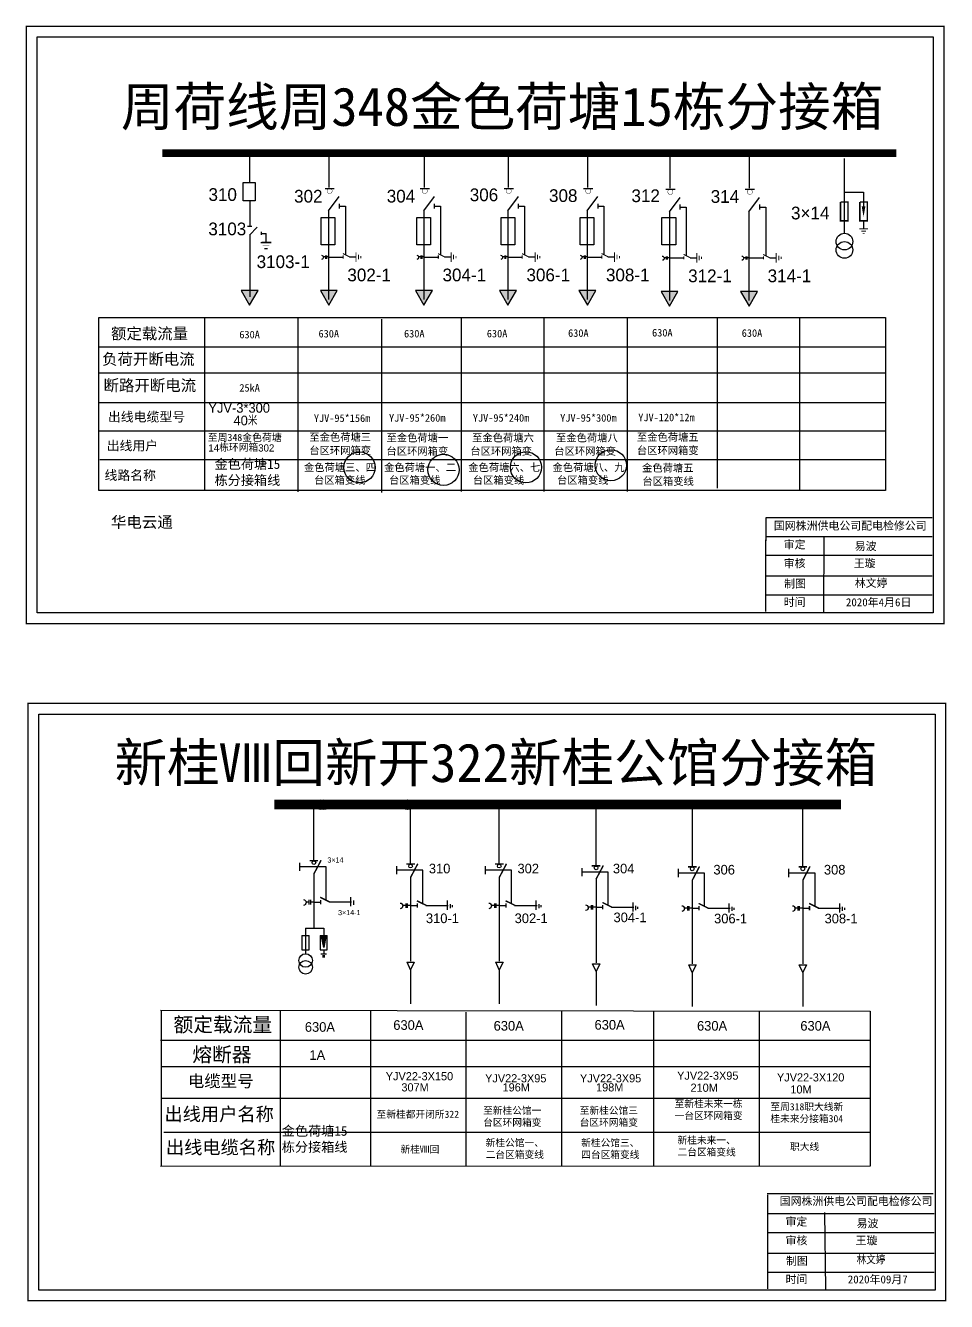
# Model space of a CAD drawing. Extents: x 444 to 1042, y -313 to -48.
# Drawn here: x 850.6 to 1041.6, y -312.9 to -48.2 of the extents above; entities that cross this region are included whole.
import ezdxf

# ---------------------------------------------------------------- set-up
doc = ezdxf.new("R2010")
doc.units = 0
doc.header["$LTSCALE"] = 5
doc.linetypes.add('ACAD_ISO02W100', pattern=[15, 12, -3])
doc.layers.get('0').update_dxf_attribs({"linetype": 'CONTINUOUS'})
doc.layers.add('1', color=7, linetype='CONTINUOUS')
doc.layers.add('2', color=7, linetype='CONTINUOUS')
doc.layers.add('MiniCADLayer', color=7, linetype='CONTINUOUS', lineweight=20)
doc.styles.add('hztxt_txtstyle_0.00_0_0', font='', dxfattribs={"bigfont": 'hztxt.shx'})
doc.styles.add('hztxt_txtstyle_1.07_0_0', font='', dxfattribs={"height": 1.069226, "bigfont": 'hztxt.shx'})
doc.styles.add('hztxt_txtstyle_1.48_0_0', font='', dxfattribs={"height": 1.476122, "bigfont": 'hztxt.shx'})
doc.styles.add('hztxt_txtstyle_1.50_0_0', font='', dxfattribs={"height": 1.5, "bigfont": 'hztxt.shx'})
doc.styles.add('hztxt_txtstyle_1.56_0_0', font='', dxfattribs={"height": 1.564529})
doc.styles.add('hztxt_txtstyle_1.66_0_0', font='', dxfattribs={"height": 1.660174, "bigfont": 'hztxt.shx'})
doc.styles.add('hztxt_txtstyle_1.69_0_0', font='', dxfattribs={"height": 1.694329, "bigfont": 'hztxt.shx'})
doc.styles.add('hztxt_txtstyle_1.96_0_0', font='', dxfattribs={"height": 1.955662})
doc.styles.add('hztxt_txtstyle_2.00_0_0', font='', dxfattribs={"height": 2, "bigfont": 'hztxt.shx'})
doc.styles.add('hztxt_txtstyle_2.35_0_0', font='', dxfattribs={"height": 2.346794})
doc.styles.add('hztxt_txtstyle_2.50_0_0', font='', dxfattribs={"height": 2.5})
doc.styles.add('hztxt_txtstyle_2.64_0_0', font='', dxfattribs={"height": 2.642543, "bigfont": 'hztxt.shx'})
doc.styles.add('hztxt_txtstyle_2.77_0_0', font='', dxfattribs={"height": 2.773073})
doc.styles.add('hztxt_txtstyle_200.00_0_0200', font='', dxfattribs={"height": 200, "bigfont": 'hztxt.shx'})
doc.styles.add('hztxt_txtstyle_3.00_0_0', font='', dxfattribs={"height": 3})
doc.styles.add('hztxt_txtstyle_4.64_0_0', font='', dxfattribs={"height": 4.641583, "bigfont": 'hztxt.shx'})
doc.styles.add('hztxt_txtstyle_8.00_0_0', font='', dxfattribs={"height": 8})
doc.styles.get('hztxt_txtstyle_0.00_0_0').set_extended_font_data('hztxt')
doc.styles.get('hztxt_txtstyle_1.07_0_0').set_extended_font_data('hztxt')
doc.styles.get('hztxt_txtstyle_1.48_0_0').set_extended_font_data('hztxt')
doc.styles.get('hztxt_txtstyle_1.50_0_0').set_extended_font_data('hztxt')
doc.styles.get('hztxt_txtstyle_1.56_0_0').set_extended_font_data('SimSun')
doc.styles.get('hztxt_txtstyle_1.66_0_0').set_extended_font_data('hztxt')
doc.styles.get('hztxt_txtstyle_1.69_0_0').set_extended_font_data('hztxt')
doc.styles.get('hztxt_txtstyle_1.96_0_0').set_extended_font_data('SimSun')
doc.styles.get('hztxt_txtstyle_2.00_0_0').set_extended_font_data('hztxt')
doc.styles.get('hztxt_txtstyle_2.35_0_0').set_extended_font_data('SimSun')
doc.styles.get('hztxt_txtstyle_2.50_0_0').set_extended_font_data('SimSun')
doc.styles.get('hztxt_txtstyle_2.64_0_0').set_extended_font_data('hztxt')
doc.styles.get('hztxt_txtstyle_2.77_0_0').set_extended_font_data('SimSun')
doc.styles.get('hztxt_txtstyle_200.00_0_0200').set_extended_font_data('hztxt')
doc.styles.get('hztxt_txtstyle_3.00_0_0').set_extended_font_data('SimSun')
doc.styles.get('hztxt_txtstyle_4.64_0_0').set_extended_font_data('hztxt')
doc.styles.get('hztxt_txtstyle_8.00_0_0').set_extended_font_data('SimSun')

# ---------------------------------------------------------------- blocks, each defined once
blk = doc.blocks.new('JD')
for points in [[(-2, 0.2), (-2, -0.2), (2, 0.2), (2, -0.2)], [(1, -1.2), (1, -0.8), (-1, -1.2), (-1, -0.8)], [(-0.5, -1.8), (-0.5, -2.2), (0.5, -1.8), (0.5, -2.2)]]:
    blk.add_trace(points)

msp = doc.modelspace()

# ---------------------------------------------------------------- hatches: boundary and pattern name
for points in [[(897.08, -106.27), (898.83, -103.23), (895.33, -103.23)], [(913.51, -106.27), (915.26, -103.23), (911.76, -103.23)], [(933.25, -106.27), (935, -103.23), (931.5, -103.23)], [(950.66, -106.27), (952.41, -103.23), (948.9, -103.23)], [(967.15, -106.27), (968.9, -103.23), (965.39, -103.23)], [(984.19, -106.45), (985.94, -103.41), (982.44, -103.41)], [(1000.68, -106.45), (1002.43, -103.41), (998.93, -103.41)]]:
    msp.add_hatch(color=7).paths.add_polyline_path(points)
at = {"linetype": 'Continuous'}
msp.add_hatch(color=256, dxfattribs=at).paths.add_polyline_path([(912.02, -237.2), (912.92, -237.2), (912.48, -239.46)])

# ---------------------------------------------------------------- linework, layer by layer
at = {"color": 7}
for p, q in [((897.11, -80.84), (897.11, -74.53)), ((913.6, -81.82), (913.6, -75.24)), ((933.34, -81.82), (933.34, -75.24)), ((950.75, -81.82), (950.75, -75.24)), ((967.24, -81.82), (967.24, -75.24)), ((984.29, -82), (984.29, -75.42)), ((1000.78, -82), (1000.78, -75.42)), ((896.67, -89.88), (897.57, -89.88)), ((897.05, -91.72), (898.66, -90.1))]:
    msp.add_line(p, q, dxfattribs=at)
for p, q in [((1020.44, -75.86), (1020.44, -91.42)), ((912.72, -82.04), (914.65, -82.04)), ((932.46, -82.04), (934.39, -82.04)), ((949.87, -82.04), (951.8, -82.04)), ((966.36, -82.04), (968.29, -82.04)), ((983.4, -82.22), (985.33, -82.22)), ((999.9, -82.22), (1001.82, -82.22)), ((1020.42, -82.85), (1024.43, -82.85)), ((1024.43, -82.85), (1024.43, -85.78)), ((915.65, -85.21), (915.65, -86.21)), ((915.68, -85.71), (916.96, -85.71)), ((916.96, -85.71), (916.96, -95.81)), ((935.39, -85.21), (935.39, -86.21)), ((935.42, -85.71), (936.7, -85.71)), ((936.7, -85.71), (936.7, -95.81)), ((952.8, -85.21), (952.8, -86.21)), ((952.82, -85.71), (954.1, -85.71)), ((954.1, -85.71), (954.1, -95.81)), ((969.29, -85.21), (969.29, -86.21)), ((969.32, -85.71), (970.59, -85.71)), ((970.59, -85.71), (970.59, -95.81)), ((986.34, -85.39), (986.34, -86.39)), ((986.36, -85.9), (987.64, -85.9)), ((987.64, -85.9), (987.64, -95.99)), ((1002.83, -85.39), (1002.83, -86.39)), ((1002.85, -85.9), (1004.13, -85.9)), ((1004.13, -85.9), (1004.13, -95.99)), ((1024.43, -88.86), (1024.43, -90.37)), ((899.45, -91.05), (899.45, -91.69)), ((899.47, -91.37), (900.52, -91.37)), ((900.53, -93.26), (900.53, -91.36)), ((899.42, -93.26), (900.59, -93.26)), ((899.45, -93.26), (901.52, -93.26)), ((901.52, -93.26), (899.61, -93.26)), ((900.8, -94.58), (900.14, -94.58)), ((900.25, -93.26), (900.8, -93.26)), ((913.56, -96.27), (916.49, -96.27)), ((917.79, -96.24), (919.13, -96.24)), ((933.3, -96.27), (936.23, -96.27)), ((937.53, -96.24), (938.87, -96.24)), ((950.71, -96.27), (953.64, -96.27)), ((954.93, -96.24), (956.28, -96.24)), ((967.2, -96.27), (970.13, -96.27)), ((971.42, -96.24), (972.77, -96.24)), ((984.25, -96.45), (987.18, -96.45)), ((988.47, -96.42), (989.82, -96.42)), ((1000.74, -96.45), (1003.67, -96.45)), ((1004.96, -96.42), (1006.31, -96.42)), ((910.35, -208.92), (910.35, -221.43)), ((930.41, -209.64), (930.41, -222.15)), ((948.81, -209.64), (948.81, -222.15)), ((968.89, -209.99), (968.89, -222.5)), ((988.85, -210.2), (988.85, -222.71)), ((1011.78, -210.2), (1011.78, -222.71)), ((910.41, -224.16), (910.41, -235.51)), ((930.47, -224.88), (930.47, -242.3)), ((948.87, -224.88), (948.87, -242.3)), ((968.95, -225.23), (968.95, -242.65)), ((988.91, -225.44), (988.91, -242.86)), ((1011.84, -225.44), (1011.84, -242.86)), ((910.41, -230.06), (911.8, -230.06)), ((913.61, -230.02), (918.24, -230.02)), ((930.47, -230.78), (931.86, -230.78)), ((933.67, -230.75), (938.3, -230.75)), ((948.87, -230.78), (950.25, -230.78)), ((952.06, -230.75), (956.7, -230.75)), ((968.95, -231.14), (970.33, -231.14)), ((972.14, -231.1), (976.78, -231.1)), ((988.91, -231.34), (990.3, -231.34)), ((992.1, -231.3), (996.74, -231.3)), ((1011.84, -231.34), (1013.22, -231.34)), ((1015.03, -231.3), (1019.66, -231.3)), ((908.68, -235.48), (908.68, -240.85)), ((907.94, -236.97), (909.43, -236.97)), ((909.43, -240), (909.43, -236.97)), ((911.69, -236.97), (913.18, -236.97)), ((911.69, -237.01), (911.69, -240)), ((913.18, -240), (913.18, -236.97)), ((907.94, -240), (909.43, -240)), ((911.69, -240), (913.18, -240)), ((929.72, -242.54), (931.25, -242.54)), ((930.47, -244.09), (929.74, -242.51)), ((931.25, -242.54), (930.47, -244.09)), ((948.12, -242.54), (949.65, -242.54)), ((948.86, -244.09), (948.14, -242.51)), ((949.65, -242.54), (948.86, -244.09)), ((968.2, -242.9), (969.73, -242.9)), ((968.94, -244.44), (968.22, -242.87)), ((969.73, -242.9), (968.94, -244.44)), ((988.16, -243.1), (989.69, -243.1)), ((988.91, -244.65), (988.18, -243.07)), ((989.69, -243.1), (988.91, -244.65)), ((1011.08, -243.1), (1012.61, -243.1)), ((1011.83, -244.65), (1011.1, -243.07)), ((1012.61, -243.1), (1011.83, -244.65)), ((930.47, -244.09), (930.47, -251.18)), ((948.86, -244.09), (948.86, -251.18)), ((968.94, -244.44), (968.94, -251.53)), ((988.91, -244.65), (988.91, -251.74)), ((1011.83, -244.65), (1011.83, -251.74)), ((878.63, -252.46), (1025.82, -252.66)), ((878.78, -284.93), (878.78, -252.46)), ((903.39, -252.66), (903.39, -284.91)), ((922.19, -252.66), (922.19, -284.9)), ((941.93, -252.9), (941.93, -284.89)), ((961.8, -252.66), (961.8, -284.88)), ((980.83, -252.66), (980.83, -284.87)), ((1002.77, -252.66), (1002.77, -284.86)), ((1025.82, -252.66), (1025.82, -284.85)), ((878.63, -258.71), (1025.82, -258.71)), ((878.92, -264.2), (1025.82, -264.2)), ((878.92, -270.73), (1025.82, -270.73)), ((1025.82, -277.86), (879.29, -277.86)), ((1025.82, -284.85), (878.63, -284.93))]:
    msp.add_line(p, q)
at = {"color": 0}
for p, q in [((897.13, -84.64), (897.13, -89.88)), ((913.47, -86.7), (913.47, -105.08)), ((933.21, -86.7), (933.21, -105.08)), ((950.62, -86.7), (950.62, -105.08)), ((967.11, -86.7), (967.11, -105.08)), ((984.16, -86.88), (984.16, -105.26)), ((1000.65, -86.88), (1000.65, -105.26)), ((897.13, -91.64), (897.13, -104.55)), ((887.75, -108.78), (887.75, -144.7)), ((907.07, -109.03), (907.07, -144.95)), ((865.92, -114.91), (873.22, -114.91)), ((873.14, -114.91), (888.07, -114.91)), ((885.13, -114.91), (1028.98, -114.91)), ((865.84, -120.28), (873.15, -120.28)), ((873.07, -120.28), (888, -120.28)), ((887.75, -120.28), (1028.98, -120.28)), ((865.71, -132.31), (873.02, -132.31)), ((872.94, -132.31), (887.87, -132.31)), ((887.62, -132.31), (1028.98, -132.31))]:
    msp.add_line(p, q, dxfattribs=at)
at = {"color": 7, "linetype": 'Continuous'}
for p, q in [((1004.17, -154.21), (1038.68, -154.21)), ((1016.17, -154.25), (1016.14, -169.89)), ((1004.17, -158.14), (1038.68, -158.14)), ((1004.17, -162.43), (1038.68, -162.43)), ((1004.17, -166.36), (1038.68, -166.36)), ((1004.54, -294.67), (1039.06, -294.67)), ((1016.32, -294.48), (1016.52, -310.35)), ((1004.54, -298.6), (1039.06, -298.6)), ((1004.54, -302.89), (1039.06, -302.89)), ((1004.54, -306.82), (1039.06, -306.82))]:
    msp.add_line(p, q, dxfattribs=at)
at = {"linetype": 'Continuous'}
for p, q in [((918.02, -229.04), (918.02, -230.94)), ((918.6, -229.75), (918.6, -230.63)), ((938.08, -229.77), (938.08, -231.67)), ((956.47, -229.77), (956.47, -231.67)), ((976.55, -230.12), (976.55, -232.02)), ((938.66, -230.47), (938.66, -231.35)), ((939.1, -230.72), (939.1, -231.13)), ((957.05, -230.47), (957.05, -231.35)), ((957.49, -230.72), (957.49, -231.13)), ((977.13, -230.83), (977.13, -231.71)), ((977.57, -231.08), (977.57, -231.49)), ((996.51, -230.33), (996.51, -232.23)), ((997.09, -231.03), (997.09, -231.91)), ((997.53, -231.28), (997.53, -231.69)), ((1019.44, -230.33), (1019.44, -232.23)), ((1020.02, -231.03), (1020.02, -231.91)), ((1020.46, -231.28), (1020.46, -231.69)), ((908.69, -235.5), (912.47, -235.5)), ((912.47, -235.5), (912.47, -238.6)), ((907.94, -236.97), (907.94, -240)), ((912.48, -239.46), (912.02, -237.2)), ((912.02, -237.2), (912.92, -237.2)), ((912.92, -237.2), (912.48, -239.46)), ((911.87, -240.81), (913, -240.81)), ((912.45, -240.06), (912.45, -240.82)), ((912.2, -241.14), (912.7, -241.14)), ((912.2, -241.41), (912.7, -241.41))]:
    msp.add_line(p, q, dxfattribs=at)
at = {"color": 7, "linetype": 'Continuous', "const_width": 0.277}
for points in [[(850.74, -48.39), (1041.09, -48.39), (1041.09, -172.33), (850.74, -172.33)], [(851.14, -188.83), (1041.5, -188.83), (1041.5, -312.77), (851.14, -312.77)]]:
    msp.add_lwpolyline(points, close=True, dxfattribs=at)
at = {"color": 7, "linetype": 'Continuous'}
for points in [[(852.98, -50.63), (1038.85, -50.63), (1038.85, -170.09), (852.98, -170.09)], [(853.38, -191.07), (1039.26, -191.07), (1039.26, -310.53), (853.38, -310.53)]]:
    msp.add_lwpolyline(points, close=True, dxfattribs=at)
for points, const_width in [([(878.98, -74.71), (1031.24, -74.71)], 1.56), ([(912.72, -82.04), (914.65, -82.04)], 0.164), ([(932.46, -82.04), (934.39, -82.04)], 0.164), ([(949.87, -82.04), (951.8, -82.04)], 0.164), ([(966.36, -82.04), (968.29, -82.04)], 0.164), ([(983.4, -82.22), (985.33, -82.22)], 0.164), ([(999.9, -82.22), (1001.82, -82.22)], 0.164), ([(1019.64, -84.85), (1019.64, -88.76), (1021.2, -88.76), (1021.2, -84.85), (1019.69, -84.85)], 0.33), ([(1023.65, -84.85), (1023.65, -88.76), (1025.21, -88.76), (1025.21, -84.85), (1023.7, -84.85)], 0.33), ([(901.52, -93.26), (899.42, -93.26)], 0.0661), ([(901.16, -93.92), (899.78, -93.92)], 0.0661), ([(900.8, -94.58), (900.14, -94.58)], 0.0661), ([(916.44, -95.55), (917.87, -96.27)], 0.215), ([(916.49, -95.94), (916.49, -96.6)], 0.215), ([(936.18, -95.55), (937.61, -96.27)], 0.215), ([(936.23, -95.94), (936.23, -96.6)], 0.215), ([(953.59, -95.55), (955.02, -96.27)], 0.215), ([(953.64, -95.94), (953.64, -96.6)], 0.215), ([(970.08, -95.55), (971.51, -96.27)], 0.215), ([(970.13, -95.94), (970.13, -96.6)], 0.215), ([(987.12, -95.73), (988.55, -96.45)], 0.215), ([(987.18, -96.12), (987.18, -96.78)], 0.215), ([(1003.61, -95.73), (1005.04, -96.45)], 0.215), ([(1003.67, -96.12), (1003.67, -96.78)], 0.215), ([(902.21, -209.82), (1019.74, -209.82)], 2), ([(909.53, -221.47), (911.3, -221.47)], 0.3), ([(910.41, -224.23), (911.91, -221.39)], 0.3), ([(929.59, -222.19), (931.36, -222.19)], 0.3), ([(930.47, -224.96), (931.97, -222.11)], 0.3), ([(947.98, -222.19), (949.75, -222.19)], 0.3), ([(948.87, -224.96), (950.37, -222.11)], 0.3), ([(968.06, -222.54), (969.83, -222.54)], 0.3), ([(968.95, -225.31), (970.45, -222.47)], 0.3), ([(988.03, -222.75), (989.8, -222.75)], 0.3), ([(988.91, -225.52), (990.41, -222.67)], 0.3), ([(1010.95, -222.75), (1012.72, -222.75)], 0.3), ([(1011.84, -225.52), (1013.33, -222.67)], 0.3), ([(911.72, -229.06), (913.72, -230.06)], 0.3), ([(911.8, -229.6), (911.8, -230.52)], 0.3), ([(931.78, -229.79), (933.78, -230.78)], 0.3), ([(931.86, -230.32), (931.86, -231.25)], 0.3), ([(950.18, -229.79), (952.18, -230.78)], 0.3), ([(950.25, -230.32), (950.25, -231.25)], 0.3), ([(970.26, -230.14), (972.26, -231.14)], 0.3), ([(990.22, -230.34), (992.22, -231.34)], 0.3), ([(1013.14, -230.34), (1015.14, -231.34)], 0.3), ([(970.33, -230.68), (970.33, -231.6)], 0.3), ([(990.3, -230.88), (990.3, -231.8)], 0.3), ([(1013.22, -230.88), (1013.22, -231.8)], 0.3)]:
    msp.add_lwpolyline(points, dxfattribs=dict(const_width=const_width))
for points in [[(895.75, -80.84), (898.22, -80.84), (898.22, -84.64), (895.75, -84.64)], [(911.91, -88.06), (914.76, -88.06), (914.76, -93.77), (911.91, -93.77)], [(931.76, -88.06), (934.61, -88.06), (934.61, -93.77), (931.76, -93.77)], [(949.27, -88.06), (952.13, -88.06), (952.13, -93.77), (949.27, -93.77)], [(965.62, -88.06), (968.47, -88.06), (968.47, -93.77), (965.62, -93.77)], [(982.61, -88.06), (985.47, -88.06), (985.47, -93.77), (982.61, -93.77)]]:
    msp.add_lwpolyline(points, close=True)
at = {"const_width": 0.0818}
for points in [[(913.14, -82.57, 1), (914.21, -82.57, 1)], [(932.88, -82.57, 1), (933.95, -82.57, 1)], [(950.29, -82.57, 1), (951.36, -82.57, 1)], [(966.78, -82.57, 1), (967.85, -82.57, 1)], [(983.83, -82.76, 1), (984.89, -82.76, 1)], [(1000.32, -82.76, 1), (1001.38, -82.76, 1)]]:
    msp.add_lwpolyline(points, format="xyb", close=True, dxfattribs=at)
for points, format in [([(1024.43, -85.73, 0.771, 0, 0), (1024.43, -87.93, 0, 0, 0)], "xyseb"), ([(912, -95.89, -0.877934), (912.02, -96.76)], "xyb"), ([(931.75, -95.89, -0.877934), (931.76, -96.76)], "xyb"), ([(949.15, -95.89, -0.877934), (949.17, -96.76)], "xyb"), ([(965.64, -95.89, -0.877934), (965.66, -96.76)], "xyb"), ([(982.69, -96.07, -0.877934), (982.7, -96.94)], "xyb"), ([(999.18, -96.07, -0.877934), (999.2, -96.94)], "xyb"), ([(908.23, -229.53, -0.877934), (908.26, -230.75)], "xyb"), ([(928.29, -230.26, -0.877934), (928.32, -231.47)], "xyb"), ([(946.69, -230.26, -0.877934), (946.71, -231.47)], "xyb"), ([(966.77, -230.61, -0.877934), (966.79, -231.82)], "xyb"), ([(986.73, -230.81, -0.877934), (986.76, -232.03)], "xyb"), ([(1009.66, -230.81, -0.877934), (1009.68, -232.03)], "xyb")]:
    msp.add_lwpolyline(points, format=format)
for points in [[(912.84, -96.26), (912.39, -96.26)], [(912.84, -95.96), (912.84, -96.61)], [(913.04, -95.96), (913.04, -96.61)], [(913.56, -96.26), (913.04, -96.26)], [(932.58, -96.26), (932.13, -96.26)], [(932.58, -95.96), (932.58, -96.61)], [(932.78, -95.96), (932.78, -96.61)], [(933.3, -96.26), (932.78, -96.26)], [(949.99, -96.26), (949.54, -96.26)], [(949.99, -95.96), (949.99, -96.61)], [(950.19, -95.96), (950.19, -96.61)], [(950.71, -96.26), (950.19, -96.26)], [(966.48, -96.26), (966.03, -96.26)], [(966.48, -95.96), (966.48, -96.61)], [(966.68, -95.96), (966.68, -96.61)], [(967.2, -96.26), (966.68, -96.26)], [(983.52, -96.44), (983.07, -96.44)], [(983.52, -96.14), (983.52, -96.79)], [(983.73, -96.14), (983.73, -96.79)], [(984.24, -96.44), (983.73, -96.44)], [(1000.02, -96.44), (999.56, -96.44)], [(1000.02, -96.14), (1000.02, -96.79)], [(1000.22, -96.14), (1000.22, -96.79)], [(1000.73, -96.44), (1000.22, -96.44)], [(907.46, -221.92), (907.46, -223.59)], [(927.52, -222.64), (927.52, -224.31)], [(945.92, -222.64), (945.92, -224.31)], [(966, -223), (966, -224.67)], [(985.96, -223.2), (985.96, -224.87)], [(1008.88, -223.2), (1008.88, -224.87)], [(909.4, -230.05), (908.77, -230.05)], [(909.4, -229.63), (909.4, -230.54)], [(909.69, -229.63), (909.69, -230.54)], [(910.41, -230.05), (909.69, -230.05)], [(929.46, -230.77), (928.83, -230.77)], [(929.46, -230.35), (929.46, -231.26)], [(929.75, -230.35), (929.75, -231.26)], [(930.47, -230.77), (929.75, -230.77)], [(947.86, -230.77), (947.23, -230.77)], [(947.86, -230.35), (947.86, -231.26)], [(948.14, -230.35), (948.14, -231.26)], [(948.87, -230.77), (948.14, -230.77)], [(967.94, -231.12), (967.31, -231.12)], [(967.94, -230.7), (967.94, -231.61)], [(968.22, -230.7), (968.22, -231.61)], [(968.95, -231.12), (968.22, -231.12)], [(987.9, -231.33), (987.27, -231.33)], [(987.9, -230.91), (987.9, -231.82)], [(988.18, -230.91), (988.18, -231.82)], [(988.91, -231.33), (988.18, -231.33)], [(1010.83, -231.33), (1010.19, -231.33)], [(1010.83, -230.91), (1010.83, -231.82)], [(1011.11, -230.91), (1011.11, -231.82)], [(1011.83, -231.33), (1011.11, -231.33)]]:
    msp.add_lwpolyline(points)
at = {"color": 7}
for points in [[(897.08, -106.27), (898.83, -103.23), (895.33, -103.23)], [(913.51, -106.27), (915.26, -103.23), (911.76, -103.23)], [(933.25, -106.27), (935, -103.23), (931.5, -103.23)], [(950.66, -106.27), (952.41, -103.23), (948.9, -103.23)], [(967.15, -106.27), (968.9, -103.23), (965.39, -103.23)], [(984.19, -106.45), (985.94, -103.41), (982.44, -103.41)], [(1000.68, -106.45), (1002.43, -103.41), (998.93, -103.41)]]:
    msp.add_lwpolyline(points, close=True, dxfattribs=at)
at = {"color": 7, "linetype": 'Continuous', "const_width": 0.277}
for points in [[(1004.17, -150.27), (1004.14, -169.83)], [(1004.17, -150.33), (1038.68, -150.33)], [(1004.42, -290.56), (1038.93, -290.56)], [(1004.54, -290.77), (1004.52, -310.29)]]:
    msp.add_lwpolyline(points, dxfattribs=at)
at = {"linetype": 'ACAD_ISO02W100'}
for points in [[(912.94, -229.59), (912.94, -222.76), (907.46, -222.76)], [(933, -230.31), (933, -223.48), (927.52, -223.48)], [(951.4, -230.31), (951.4, -223.48), (945.92, -223.48)], [(971.48, -230.67), (971.48, -223.83), (966, -223.83)], [(991.44, -230.87), (991.44, -224.04), (985.96, -224.04)], [(1014.37, -230.87), (1014.37, -224.04), (1008.88, -224.04)]]:
    msp.add_lwpolyline(points, dxfattribs=at)
for centre, radius in [((1020.47, -93.07), 1.73), ((1020.47, -94.8), 1.73), ((911.87, -209.85), 0.996), ((912.49, -209.85), 0.996), ((929.83, -209.85), 0.996), ((929.92, -209.85), 0.996), ((910.41, -221.89), 0.384), ((930.47, -222.61), 0.384), ((948.87, -222.61), 0.384), ((968.95, -222.97), 0.384), ((988.91, -223.17), 0.384), ((1011.84, -223.17), 0.384)]:
    msp.add_circle(centre, radius)
at = {"color": 1}
for centre in [(919.89, -139.9), (937.31, -140.41), (954.4, -139.89), (972.02, -139.47)]:
    msp.add_circle(centre, 3.23, dxfattribs=at)
at = {"layer": '1'}
for points in [[(912, -95.88, -0.877934), (912.02, -96.75)], [(931.74, -95.88, -0.877934), (931.76, -96.75)], [(949.15, -95.88, -0.877934), (949.17, -96.75)], [(965.64, -95.88, -0.877934), (965.66, -96.75)], [(982.69, -96.06, -0.877934), (982.7, -96.93)], [(999.18, -96.06, -0.877934), (999.19, -96.93)]]:
    msp.add_lwpolyline(points, format="xyb", dxfattribs=at)
at = {"layer": '2'}
for p, q in [((913.47, -86.7), (915.69, -83.74)), ((933.21, -86.7), (935.43, -83.74)), ((950.62, -86.7), (952.84, -83.74)), ((967.11, -86.7), (969.33, -83.74)), ((984.16, -86.88), (986.37, -83.92)), ((1000.65, -86.88), (1002.86, -83.92)), ((865.84, -108.78), (873.15, -108.78)), ((865.84, -144.7), (865.84, -108.78)), ((873.07, -108.78), (888, -108.78)), ((887.75, -108.78), (1028.98, -108.78)), ((924.42, -109.19), (924.42, -145.1)), ((940.95, -108.97), (940.95, -144.88)), ((958.1, -108.97), (958.1, -144.88)), ((975.38, -108.97), (975.38, -144.88)), ((994.05, -108.78), (994.05, -144.22)), ((1011.16, -108.78), (1011.16, -144.7)), ((1028.98, -108.78), (1028.98, -144.7)), ((865.84, -126.47), (884.92, -126.47)), ((872.7, -126.47), (887.63, -126.47)), ((887.38, -126.47), (1028.98, -126.47)), ((866, -138.26), (1028.98, -138.26)), ((873.15, -144.7), (865.84, -144.7)), ((888, -144.7), (873.07, -144.7)), ((1028.98, -144.7), (887.75, -144.7))]:
    msp.add_line(p, q, dxfattribs=at)
for centre in [(908.7, -242.19), (908.7, -243.59)]:
    msp.add_circle(centre, 1.4, dxfattribs=at)

# ---------------------------------------------------------------- block references
at = {"xscale": 0.4625168351082607, "yscale": 0.4625168350443118, "zscale": 0.4625168351263844}
msp.add_blockref('JD', (1024.46, -90.44), dxfattribs=at)
at = {"xscale": 0.5005362431328422, "yscale": 0.5005362431328422, "zscale": 0.500536243221453, "rotation": 90}
for p in [(919.15, -96.28), (938.89, -96.28), (956.3, -96.28), (972.79, -96.28), (989.84, -96.46), (1006.33, -96.46)]:
    msp.add_blockref('JD', p, dxfattribs=at)

# ---------------------------------------------------------------- texts
at = {"color": 7}
for s, height, style, p in [('周荷线周348金色荷塘15栋分接箱', 8, 'hztxt_txtstyle_8.00_0_0', (870.38, -69.07)), ('至周348金色荷塘', 1.5, 'hztxt_txtstyle_1.56_0_0', (888.4, -134.44))]:
    msp.add_text(s, height=height, dxfattribs=dict(at, style=style)).set_placement(p)
at = {"color": 0}
for s, height, style, p in [('310', 2.643, 'hztxt_txtstyle_2.64_0_0', (888.55, -84.63)), ('306', 2.643, 'hztxt_txtstyle_2.64_0_0', (942.75, -84.69)), ('302', 2.643, 'hztxt_txtstyle_2.64_0_0', (906.31, -84.98)), ('304', 2.643, 'hztxt_txtstyle_2.64_0_0', (925.53, -84.96)), ('308', 2.643, 'hztxt_txtstyle_2.64_0_0', (959.19, -84.85)), ('312', 2.643, 'hztxt_txtstyle_2.64_0_0', (976.29, -84.88)), ('314', 2.643, 'hztxt_txtstyle_2.64_0_0', (992.73, -85.03)), ('3×14', 2.643, 'hztxt_txtstyle_2.64_0_0', (1009.39, -88.46)), ('3103', 2.643, 'hztxt_txtstyle_2.64_0_0', (888.52, -91.76)), ('3103-1', 2.643, 'hztxt_txtstyle_2.64_0_0', (898.54, -98.56)), ('302-1', 2.643, 'hztxt_txtstyle_2.64_0_0', (917.36, -101.31)), ('304-1', 2.643, 'hztxt_txtstyle_2.64_0_0', (937.1, -101.31)), ('306-1', 2.643, 'hztxt_txtstyle_2.64_0_0', (954.51, -101.31)), ('308-1', 2.643, 'hztxt_txtstyle_2.64_0_0', (971, -101.31)), ('312-1', 2.643, 'hztxt_txtstyle_2.64_0_0', (988.05, -101.49)), ('314-1', 2.643, 'hztxt_txtstyle_2.64_0_0', (1004.54, -101.49)), ('额定载流量', 2.347, 'hztxt_txtstyle_2.35_0_0', (868.33, -113.32)), ('630A', 1.565, 'hztxt_txtstyle_1.56_0_0', (894.95, -113.13)), ('630A', 1.565, 'hztxt_txtstyle_1.56_0_0', (911.38, -112.95)), ('630A', 1.565, 'hztxt_txtstyle_1.56_0_0', (929.11, -112.95)), ('630A', 1.565, 'hztxt_txtstyle_1.56_0_0', (946.29, -112.93)), ('630A', 1.565, 'hztxt_txtstyle_1.56_0_0', (963.14, -112.82)), ('630A', 1.565, 'hztxt_txtstyle_1.56_0_0', (980.56, -112.75)), ('630A', 1.565, 'hztxt_txtstyle_1.56_0_0', (999.16, -112.82)), ('负荷开断电流', 2.347, 'hztxt_txtstyle_2.35_0_0', (866.48, -118.61)), ('断路开断电流', 2.347, 'hztxt_txtstyle_2.35_0_0', (866.78, -124.06)), ('25kA', 1.565, 'hztxt_txtstyle_1.56_0_0', (894.95, -124.18)), ('出线电缆型号', 1.956, 'hztxt_txtstyle_1.96_0_0', (867.69, -130.39)), ('YJV-95*156m', 1.5645, 'hztxt_txtstyle_1.56_0_0', (910.41, -130.47)), ('YJV-95*260m', 1.5645, 'hztxt_txtstyle_1.56_0_0', (926, -130.42)), ('YJV-95*240m', 1.5645, 'hztxt_txtstyle_1.56_0_0', (943.39, -130.42)), ('YJV-95*300m', 1.5645, 'hztxt_txtstyle_1.56_0_0', (961.5, -130.42)), ('YJV-120*12m', 1.5645, 'hztxt_txtstyle_1.56_0_0', (977.7, -130.32)), ('出线用户', 1.956, 'hztxt_txtstyle_1.96_0_0', (867.44, -136.37)), ('至金色荷塘三', 1.565, 'hztxt_txtstyle_1.56_0_0', (909.47, -134.42)), ('至金色荷塘一', 1.565, 'hztxt_txtstyle_1.56_0_0', (925.48, -134.54)), ('至金色荷塘六', 1.565, 'hztxt_txtstyle_1.56_0_0', (943.24, -134.54)), ('至金色荷塘八', 1.565, 'hztxt_txtstyle_1.56_0_0', (960.64, -134.54)), ('至金色荷塘五', 1.565, 'hztxt_txtstyle_1.56_0_0', (977.42, -134.42)), ('台区环网箱变', 1.565, 'hztxt_txtstyle_1.56_0_0', (909.47, -137.18)), ('台区环网箱变', 1.565, 'hztxt_txtstyle_1.56_0_0', (925.48, -137.3)), ('台区环网箱变', 1.565, 'hztxt_txtstyle_1.56_0_0', (942.87, -137.3)), ('台区环网箱变', 1.565, 'hztxt_txtstyle_1.56_0_0', (960.27, -137.3)), ('台区环网箱变', 1.565, 'hztxt_txtstyle_1.56_0_0', (977.42, -137.18)), ('线路名称', 1.956, 'hztxt_txtstyle_1.96_0_0', (866.98, -142.5)), ('金色荷塘三、四', 1.565, 'hztxt_txtstyle_1.56_0_0', (908.35, -140.69)), ('金色荷塘一、二', 1.565, 'hztxt_txtstyle_1.56_0_0', (924.97, -140.69)), ('金色荷塘六、七', 1.565, 'hztxt_txtstyle_1.56_0_0', (942.43, -140.69)), ('金色荷塘八、九', 1.565, 'hztxt_txtstyle_1.56_0_0', (959.91, -140.69)), (' 金色荷塘五', 1.565, 'hztxt_txtstyle_1.56_0_0', (977.42, -140.79)), ('  台区箱变线', 1.565, 'hztxt_txtstyle_1.56_0_0', (908.31, -143.34)), (' 台区箱变线', 1.565, 'hztxt_txtstyle_1.56_0_0', (924.93, -143.34)), (' 台区箱变线', 1.565, 'hztxt_txtstyle_1.56_0_0', (942.31, -143.34)), (' 台区箱变线', 1.565, 'hztxt_txtstyle_1.56_0_0', (959.79, -143.34)), ('台区箱变线', 1.565, 'hztxt_txtstyle_1.56_0_0', (978.55, -143.56)), ('华电云通', 2.347, 'hztxt_txtstyle_2.35_0_0', (868.33, -152.43)), ('新桂Ⅷ回新开322新桂公馆分接箱', 8, 'hztxt_txtstyle_8.00_0_0', (869.06, -205.16))]:
    msp.add_text(s, height=height, dxfattribs=dict(at, style=style)).set_placement(p)
for s, height, style, p in [('3×14', 1.069, 'hztxt_txtstyle_1.07_0_0', (913.22, -221.87)), ('310', 2, 'hztxt_txtstyle_2.00_0_0', (934.26, -224.11)), ('302', 2, 'hztxt_txtstyle_2.00_0_0', (952.65, -224.11)), ('304', 2, 'hztxt_txtstyle_2.00_0_0', (972.44, -224.11)), ('306', 2, 'hztxt_txtstyle_2.00_0_0', (993.29, -224.35)), ('308', 2, 'hztxt_txtstyle_2.00_0_0', (1016.21, -224.35)), ('3×14-1', 1.069, 'hztxt_txtstyle_1.07_0_0', (915.43, -232.78)), ('310-1', 2, 'hztxt_txtstyle_2.00_0_0', (933.66, -234.43)), ('302-1', 2, 'hztxt_txtstyle_2.00_0_0', (952.06, -234.43)), ('304-1', 2, 'hztxt_txtstyle_2.00_0_0', (972.57, -234.24)), ('306-1', 2, 'hztxt_txtstyle_2.00_0_0', (993.43, -234.48)), ('308-1', 2, 'hztxt_txtstyle_2.00_0_0', (1016.35, -234.48)), ('额定载流量', 3, 'hztxt_txtstyle_3.00_0_0', (881.3, -256.97)), ('630A', 2, 'hztxt_txtstyle_2.00_0_0', (908.54, -256.97)), ('630A', 2, 'hztxt_txtstyle_2.00_0_0', (926.89, -256.57)), ('630A', 2, 'hztxt_txtstyle_2.00_0_0', (947.7, -256.73)), ('630A', 2, 'hztxt_txtstyle_2.00_0_0', (968.63, -256.52)), ('630A', 2, 'hztxt_txtstyle_2.00_0_0', (989.89, -256.73)), ('630A', 2, 'hztxt_txtstyle_2.00_0_0', (1011.32, -256.73)), ('熔断器', 3, 'hztxt_txtstyle_3.00_0_0', (885.2, -263.19)), ('1A', 2, 'hztxt_txtstyle_2.00_0_0', (909.49, -262.79)), ('电缆型号', 2.5, 'hztxt_txtstyle_2.50_0_0', (884.27, -268.43)), ('YJV22-3X150', 1.6943, 'hztxt_txtstyle_1.69_0_0', (925.32, -267.03)), ('YJV22-3X95', 1.694, 'hztxt_txtstyle_1.69_0_0', (945.93, -267.46)), ('YJV22-3X95', 1.694, 'hztxt_txtstyle_1.69_0_0', (965.6, -267.46)), ('YJV22-3X95', 1.694, 'hztxt_txtstyle_1.69_0_0', (985.76, -266.91)), ('YJV22-3X120', 1.6943, 'hztxt_txtstyle_1.69_0_0', (1006.47, -267.27)), ('307M', 1.694, 'hztxt_txtstyle_1.69_0_0', (928.57, -269.34)), ('196M', 1.694, 'hztxt_txtstyle_1.69_0_0', (949.55, -269.34)), ('198M', 1.694, 'hztxt_txtstyle_1.69_0_0', (968.95, -269.34)), ('210M', 1.694, 'hztxt_txtstyle_1.69_0_0', (988.54, -269.41)), ('10M', 1.694, 'hztxt_txtstyle_1.69_0_0', (1009.25, -269.77)), ('出线用户名称', 2.773, 'hztxt_txtstyle_2.77_0_0', (879.42, -275.43)), ('出线电缆名称', 2.773, 'hztxt_txtstyle_2.77_0_0', (879.72, -282.32))]:
    msp.add_text(s, height=height, dxfattribs=dict(style=style)).set_placement(p)
at = {"color": 7, "linetype": 'Continuous', "attachment_point": 1}
for s, insert, char_height, width, style in [('{\\fSimSun|b0|i0|c134|p2;国网株洲供电公司配电检修公司}', (1005.82, -151.17), 1.6602, 45.388, 'hztxt_txtstyle_0.00_0_0'), ('\\f\uffbfﾬￌﾣﾤ_GB2312|b0|i0|c134|p49;审定', (1007.87, -155.07), 1.6602, 12.9834, 'hztxt_txtstyle_0.00_0_0'), ('{\\fSimSun|b0|i0|c134|p2;易波}', (1022.61, -155.42), 1.6602, 12.9834, 'hztxt_txtstyle_0.00_0_0'), ('\\f\uffbfﾬￌﾣﾤ_GB2312|b0|i0|c134|p49;审核', (1007.87, -158.98), 1.6602, 12.9834, 'hztxt_txtstyle_0.00_0_0'), ('{\\fSimSun|b0|i0|c134|p2;王璇}', (1022.4, -158.96), 1.6602, 12.9834, 'hztxt_txtstyle_0.00_0_0'), ('\\f\uffbfﾬￌﾣﾤ_GB2312|b0|i0|c134|p49;制图', (1007.96, -163.2), 1.6602, 12.9834, 'hztxt_txtstyle_0.00_0_0'), ('{\\fSimSun|b0|i0|c134|p2;林文婷}', (1022.61, -163.05), 1.6602, 12.9834, 'hztxt_txtstyle_0.00_0_0'), ('\\f\uffbfﾬￌﾣﾤ_GB2312|b0|i0|c134|p49;时间', (1007.87, -167.01), 1.6602, 12.9834, 'hztxt_txtstyle_0.00_0_0'), ('{\\fNSimSun|b0|i0|c134|p49;2020年4月6日}', (1020.78, -167.05), 1.6602, 16.4259, 'hztxt_txtstyle_0.00_0_0'), ('{\\fKaiTi_GB2312|b0|i0|c134|p49;国网株洲供电公司配电检修公司}', (1007.03, -291.27), 1.6602, 45.388, 'hztxt_txtstyle_0.00_0_0'), ('\\f\uffbfﾬￌﾣﾤ_GB2312|b0|i0|c134|p49;审定', (1008.25, -295.53), 1.6602, 12.9834, 'hztxt_txtstyle_0.00_0_0'), ('{\\fKaiTi_GB2312|b0|i0|c134|p49;易波}', (1022.99, -295.88), 1.6602, 12.9834, 'hztxt_txtstyle_0.00_0_0'), ('\\f\uffbfﾬￌﾣﾤ_GB2312|b0|i0|c134|p49;审核', (1008.25, -299.44), 1.6602, 12.9834, 'hztxt_txtstyle_0.00_0_0'), ('{\\fKaiTi_GB2312|b0|i0|c134|p49;王璇}', (1022.78, -299.41), 1.6602, 12.9834, 'hztxt_txtstyle_0.00_0_0'), ('\\f\uffbfﾬￌﾣﾤ_GB2312|b0|i0|c134|p49;制图', (1008.34, -303.66), 1.6602, 12.9834, 'hztxt_txtstyle_0.00_0_0'), ('林文婷', (1022.99, -303.51), 1.66, 12.9834, 'hztxt_txtstyle_1.66_0_0'), ('\\f\uffbfﾬￌﾣﾤ_GB2312|b0|i0|c134|p49;时间', (1008.25, -307.47), 1.6602, 12.9834, 'hztxt_txtstyle_0.00_0_0'), ('{\\fNSimSun|b0|i0|c134|p49;2020年09月7}', (1021.16, -307.5), 1.6602, 15.8343, 'hztxt_txtstyle_1.66_0_0')]:
    msp.add_mtext(s, dxfattribs=dict(at, insert=insert, char_height=char_height, width=width, style=style))
at = {"linetype": 'Continuous', "char_height": 1.4761, "attachment_point": 1}
for s, insert, width, style in [('{\\fSimSun|b0|i0|c134|p2;至新桂公馆一台区环网箱变}', (945.53, -272.56), 13.8155, 'hztxt_txtstyle_0.00_0_0'), ('{\\fSimSun|b0|i0|c134|p2;至新桂公馆三台区环网箱变}', (965.56, -272.56), 13.8155, 'hztxt_txtstyle_0.00_0_0'), ('{\\fSimSun|b0|i0|c134|p2;至新桂未来一栋一台区环网箱变}', (985.24, -271.16), 15.1922, 'hztxt_txtstyle_1.48_0_0'), ('{\\fSimSun|b0|i0|c134|p2;至周318职大线新桂未来分接箱304}', (1005.11, -271.78), 16.0773, 'hztxt_txtstyle_1.48_0_0'), ('{\\fSimSun|b0|i0|c134|p2;至新桂都开闭所322}', (923.42, -273.34), 18.7534, 'hztxt_txtstyle_0.00_0_0'), ('{\\fSimSun|b0|i0|c134|p2;新桂Ⅷ回}', (928.38, -280.6), 17.0907, 'hztxt_txtstyle_4.64_0_0'), ('{\\fSimSun|b0|i0|c134|p2;新桂公馆一、二台区箱变线}', (946.05, -279.24), 13.2488, 'hztxt_txtstyle_0.00_0_0'), ('{\\fSimSun|b0|i0|c134|p2;新桂公馆三、四台区箱变线}', (965.86, -279.24), 13.2488, 'hztxt_txtstyle_0.00_0_0'), ('{\\fSimSun|b0|i0|c134|p2;新桂未来一、二台区箱变线}', (985.84, -278.72), 13.2488, 'hztxt_txtstyle_1.48_0_0'), ('{\\fSimSun|b0|i0|c134|p2;职大线}', (1009.18, -280.06), 17.0907, 'hztxt_txtstyle_4.64_0_0')]:
    msp.add_mtext(s, dxfattribs=dict(at, insert=insert, width=width, style=style))
at = {"layer": 'MiniCADLayer', "color": 7, "ltscale": 1.456944, "char_height": 2, "attachment_point": 1}
for s, insert, style in [('YJV-3*300', (888.52, -126.56), 'hztxt_txtstyle_2.00_0_0'), ('40米', (893.74, -129.17), 'hztxt_txtstyle_200.00_0_0200')]:
    msp.add_mtext(s, dxfattribs=dict(at, insert=insert, style=style))
at = {"layer": 'MiniCADLayer', "color": 7, "ltscale": 0.554601, "insert": (888.53, -135.12), "char_height": 1.5, "attachment_point": 1, "style": 'hztxt_txtstyle_1.50_0_0'}
msp.add_mtext('14栋环网箱302', dxfattribs=at)
at = {"layer": 'MiniCADLayer', "color": 7, "ltscale": 1.189294, "char_height": 2, "width": 14.0872, "attachment_point": 1, "style": 'hztxt_txtstyle_200.00_0_0200'}
for insert in [(889.81, -138.21), (903.75, -276.53)]:
    msp.add_mtext('{\\fSimSun|b0|i0|c134|p2;金色荷塘15栋分接箱线}', dxfattribs=dict(at, insert=insert))

doc.saveas('drawing.dxf')
